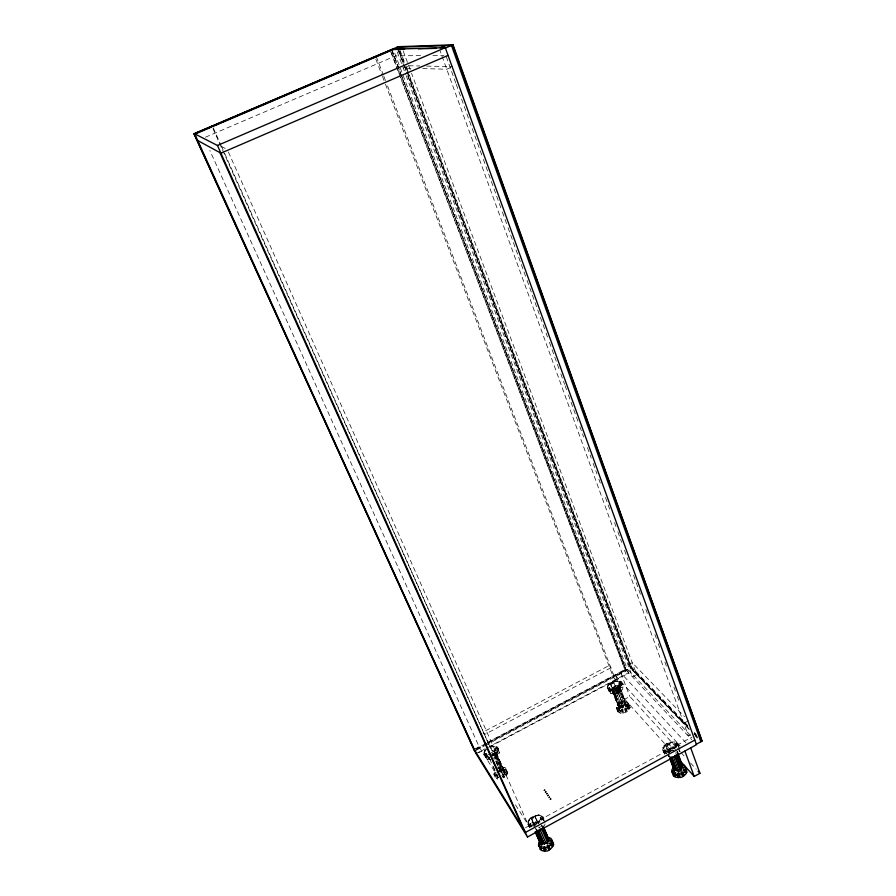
<?xml version="1.0" encoding="UTF-8"?>
<svg xmlns="http://www.w3.org/2000/svg" width="896" height="896" viewBox="0 0 896 896"><rect width="100%" height="100%" fill="white"/><g stroke="black" fill="none" stroke-linecap="round" stroke-linejoin="round"><path stroke-width="0.67" stroke-dasharray="4.48 3.36" d="M533.546 818.227L533.445 816.502L532.235 817.107L532.493 818.227L533.546 818.227L533.445 816.502M548.856 795.525C545.91 796.88 549.987 793.218 547.635 796.062M543.536 820.389A8.546 5.544 -25.6 0 0 542.102 815.886L538.821 814.856L530.858 817.566L528.27 820.59L528.17 825.104L529.402 826.672A8.534 5.544 -25.6 0 0 530.869 827.411M496.832 747.477L496.25 749.078L495.824 748.171L496.832 747.477L497.627 748.429L496.25 749.078M679.661 751.666L679.762 748.933L678.418 745.282L665.179 752.718L666.747 753.267M528.976 824.074L528.886 825.541L528.976 824.074L530.253 824.622L528.976 824.074L530.096 824.298L528.886 825.541L529.402 824.421M485.408 749.65A7.762 4.57 -25.5 0 0 484.389 751.005L484.098 754.813L485.173 756.146M493.024 755.418L492.699 754.656L493.909 754.365L492.632 754.947L493.024 755.418L493.909 754.365L492.386 754.354M620.973 682.349L619.315 682.573L620.805 683.222L620.278 681.912L620.805 683.222L619.494 683.032L620.278 681.912M622.922 686.874L622.686 689.192L620.67 691.566L618.621 687.378L615.362 689.158L617.411 693.347L610.792 693.504L609.47 690.099L621.622 683.458L622.922 686.874L621.421 687.691L619.819 686.045L618.52 682.64L620.021 681.822L621.32 685.227L619.819 686.045M678.53 747.634A8.277 5.264 -18.6 0 0 675.114 742L671.07 741.955A8.658 5.499 -18.6 0 0 663.779 745.92L662.861 747.398L662.805 750.781M497.728 776.854L496.53 774.2L494.973 775.398L496.798 778.49L498.355 777.291L497.728 776.854L496.16 778.053L495.219 777.392L495.354 776.227L497.258 775.802M495.219 777.392L493.92 774.525L494.29 771.422M489.048 756.986L488.925 757.792A4.682 2.778 -25.5 0 0 489.586 759.069M607.398 687.322L608.552 684.309A7.862 4.57 -20.3 0 1 613.323 681.274L618.834 680.702A7.515 4.368 -20.3 0 1 621.555 685.406L620.838 687.154A7.851 4.558 -20.3 0 1 614.085 690.749L609.056 690.301L607.398 687.322C609.056 682.752 614.443 680.646 619.013 681.15A7.504 4.357 -20.3 0 1 622.149 684.578L620.838 687.154L617.714 688.957L610.478 690.782M667.453 750.702L668.36 753.122L670.858 750.971C668.427 748.037 674.397 748.373 674.968 748.843M674.162 750.154L670.858 750.971M527.912 822.685L528.27 820.59M546.403 794.192C549.226 794.237 544.41 793.173 547.613 793.654M544.018 790.675C546.818 790.81 542.091 789.544 545.216 790.149M545.205 792.422C548.005 792.467 543.222 791.448 546.414 791.896M663.858 751.509L664.037 750.534L665.47 750.512L664.653 752.058L663.858 751.509L665.706 751.139M484.859 753.917L484.68 754.835L486.181 754.802L486.069 753.906L484.859 753.917L486.181 754.802L486.069 753.906L484.68 754.835L485.89 754.13M484.008 752.83L484.389 751.005M491.221 752.864L497.986 749.168L499.486 752.55L498.949 755.059L496.731 757.579L494.614 753.323L491.288 755.149M621.858 706.518L614.309 687.411L615.899 686.784L623.448 705.902L618.856 706.53L611.834 688.587M617.154 685.922L623.045 701.254L621.443 701.478L615.899 686.784M621.443 701.478L619.909 701.915L613.995 686.594M620.256 706.742L612.998 688.33L612.147 689.405L618.027 703.886L617.512 705.006L618.856 706.53M620.592 689.248L616.504 688.352L617.77 687.77C618.072 689.36 612.27 689.416 612.629 692.373M614.622 692.182C617.658 692.373 622.149 688.52 618.901 686.75L625.598 703.886L623.28 705.79M612.416 689.36L611.89 690.48L617.893 705.914M619.326 712.869L620.816 711.715L619.058 708.658L617.579 709.811L620.413 713.44L622.07 713.238L622.395 711.928L621.365 709.24L622.462 709.106L623.168 713.104L626.27 712.018L624.254 708.478L625.218 707.896L626.203 708.747L627.234 711.435L629.25 709.408L628.219 706.72L626.382 706.72L627.413 709.408L629.25 709.408M622.07 713.238L621.365 709.24M623.168 713.104L622.462 709.106M538.126 823.547L537.454 822.013L540.467 822.158L540.086 821.285M537.454 822.013L535.774 822.461L536.614 824.13M502.566 769.552L496.138 755.126L502.566 769.552L502.936 768.387L495.701 752.259L492.845 752.192L499.206 766.763L500.819 766.382L494.402 752.002M499.206 766.763L497.694 767.178M496.138 755.126L496.776 753.939L502.936 768.387M491.904 754.242L495.04 753.435L497.37 754.824M551.062 798.594C548.318 798.661 552.933 799.613 549.842 799.131M618.934 704.861L619.92 706.149L622.854 705.23L623.717 707.47L622.294 707.963L619.92 706.149L621.902 702.083L623.258 702.072L624.288 703.886L622.854 705.23L620.726 705.79L618.934 704.861L621.902 702.083M627.413 709.408L627.782 708.646L629.619 708.646L630.179 707.504L629.07 704.592L627.502 702.285L623.627 701.792L619.259 703.315L616.414 706.171L617.534 711.917L618.61 712.488L620.099 711.334L620.816 711.715M629.07 704.592L627.57 707.638L623.706 709.99L619.282 710.539L616.414 709.016M626.382 706.72L626.752 705.97L628.589 705.958L629.619 708.646M617.534 711.917L617.534 710.853L619.472 710.394L619.472 709.677L617.534 710.136L618.598 707.997L620.088 708.434L620.794 707.728L614.667 691.992M666.579 744.542L667.05 743.635L668.528 744.486L666.882 745.147L666.579 744.542L668.528 744.486M502.085 768.779L503.272 771.434L505.915 771.613L505.467 772.43L506.654 775.096L504.907 775.029L505.355 774.222L502.981 768.947L502.085 768.779L503.16 767.402L504.056 767.57L505.243 770.224L506.598 770.482L507.035 771.445L505.198 772.307L505.49 772.957L507.338 772.083L507.774 773.058L507.102 774.278L505.355 774.222M504.907 775.029L503.72 772.374L505.243 770.224M496.149 772.374L494.256 772.8L495.443 775.454L496.742 773.158M676.838 743.467L676.346 745.214L677.768 744.666L676.838 743.467L675.797 744.386L676.346 745.214M668.147 752.942L668.763 752.046A5.208 3.338 -18.5 0 1 673.277 749.784M667.699 743.971L666.882 745.147L668.002 744.486L667.05 743.635M676.346 754.533L675.763 752.976L676.648 751.722M622.149 684.578L619.349 687.904L617.254 687.893M618.677 689.472L625.24 706.171L626.203 706.294L627.155 704.995L626.136 702.318L625.173 702.195L624.21 703.494L625.173 703.618L626.136 702.318M625.24 706.171L626.192 704.872L619.326 686.683M533.96 826.392C536.11 825.81 534.341 821.789 533.277 824.858L532.896 823.995M613.122 689.931L612.214 691.466A4.514 2.643 -20.3 0 0 613.872 693.683L616 693.75A4.738 2.766 -20.3 0 0 620.155 691.701L621.051 690.144C609.706 681.699 611.419 702.968 620.984 690.144A4.525 2.643 -20.2 0 0 619.371 687.949M612.685 687.512L618.598 702.834L618.027 703.886M665.549 745.293L666.904 748.922L664.798 751.632L664.664 754.354L663.096 749.403L665.549 745.293L667.778 749.851L671.306 747.869L669.077 743.322L676.491 743.31L677.835 746.95L670.421 746.95L669.077 743.322M502.981 768.947L504.056 767.57M503.272 771.434L504.347 770.056L503.16 767.402M494.95 755.317L501.749 770.56L502.835 769.53M497.571 751.341L498.333 750.411M501.894 770.683L495.454 756.246L496.395 755.093M664.653 752.058L665.47 750.512M542.349 818.586L542.73 817.13L541.251 818.182L542.349 818.586L541.251 818.182L541.184 817.264L541.307 818.574L542.965 817.947M617.568 705.32L618.274 704.614L619.763 705.051L619.058 705.768L617.568 705.32L619.472 710.394M503.653 776.261L502.667 776.866L503.496 777.829L501.48 774.2L502.466 773.595L504.482 777.224L506.654 775.096M609.258 689.506L609.806 688.173L608.25 688.498L609.258 689.506L608.25 688.498M626.203 706.294L619.36 688.15L620.57 686.997L621.622 683.458M609.224 691.846L607.802 687.333L610.198 683.782L611.509 687.176L609.493 689.528L609.224 691.846L610.725 691.018L612.304 692.686L610.792 693.504M619.494 683.032L620.234 682.416M618.285 710.192L619.774 709.038M495.6 775.835L497.157 774.637M501.054 773.114L502.208 772.229L500.853 767.469L498.165 767.917M532.493 818.227L534.016 817.118L532.235 817.107M670.275 749.414L667.778 751.576L667.878 752.797L667.554 751.923M539.011 827.635L540.669 826.694M534.453 823.682L535.942 822.606M618.363 686.09L624.478 701.277L623.078 701.075M495.096 751.61L502.107 766.651L500.819 766.382M495.701 752.259L502.947 767.346L501.883 766.819M501.749 770.56L500.382 771.512L494.917 759.091M619.08 706.373L613.458 691.824L611.89 690.48M612.83 692.832C615.306 694.602 620.301 692.698 620.816 689.696M496.306 754.309L492.106 754.69M496.933 754.544L497.246 756.986L494.782 758.979L500.461 771.982L501.67 771.568L500.304 767.67L499.094 768.085M497.426 755.373L496.093 757.68L494.581 758.52L493.931 757.086L495.454 756.246M613.155 688.43L614.477 687.512M608.474 689.069L609.806 688.173L608.91 688.576L610.019 688.744M618.274 704.614L619.315 707.28L622.014 705.645L620.984 702.968L622.194 702.542L622.541 703.674L621.331 704.099L622.362 706.776L623.571 706.35L623.224 705.219L626.192 704.872M497.504 772.419L500.282 770.728L499.498 768.97M502.298 775.163L503.283 774.558L504.482 777.224M625.24 709.33L626.203 708.747M624.254 708.478L625.285 711.166L626.248 710.584L627.234 711.435M501.704 775.242L504.683 773.427L506.498 770.179L505.31 767.614L501.715 766.931L497.37 768.432M535.528 817.354L537.118 820.949L533.512 822.976L531.922 819.381L535.528 817.354L534.822 816.323A8.053 5.23 -25.6 0 1 541.856 816.592L543.435 820.198L541.766 821.139L540.176 817.533L541.856 816.592M666.422 746.211L669.95 744.229M528.349 824.186A8.053 5.23 -25.6 0 1 531.216 818.339L532.806 821.934A8.042 5.242 -25.6 0 0 529.95 827.781L528.349 824.186L530.029 823.234L531.552 825.496M663.298 750.714L664.933 749.795L666.826 751.789L668.192 755.44M676.2 747.869L674.856 744.229L676.491 743.31M544.992 822.438L543.413 818.832L529.861 826.448A8.053 5.23 -25.6 0 0 531.272 827.109M492.8 758.531L496.126 756.706M616.672 692.574L619.931 690.794M610.198 683.782L610.926 684.533L614.163 682.763L615.474 686.168L612.237 687.938L611.509 687.176M488.656 758.475L487.39 756.605L485.845 757.445L484.333 754.074L485.867 753.234L487.133 755.104L488.656 758.475L487.11 759.315L485.587 755.944L490.101 753.48M495.163 748.16L496.698 747.32L498.198 750.691L496.664 751.531L495.163 748.16L497.952 753.39L499.486 752.55M607.902 688.442L609.414 687.624L612.203 692.216M690.738 734.798L688.453 736.042L440.115 50.904M525.482 827.792L692.003 737.094M688.419 720.731L683.805 723.229L628.006 664.933L632.24 662.693L684.544 716.733M685.989 742.818L620.917 673.064L615.686 675.842L624.658 699.227L629.821 696.461L676.57 747.678M478.766 752.685L484.915 749.426M489.832 746.816L628.779 673.098L393.333 49.515M474.869 749.011L482.238 745.114M487.144 742.504L624.646 669.67L625.15 670.208L485.083 744.419M475.619 749.112L627.166 668.83L691.018 736.053M476.482 748.978L483.851 745.069M476.526 749.291L486.338 744.094M487.57 743.445L626.046 670.062L691.723 739.659M687.882 726.365L631.378 667.442L626.17 670.197L392.045 50.87M475.675 750.557L484.277 745.998M485.498 745.349L626.55 670.6L401.218 74.402M476.112 753.603L485.206 748.776M213.002 128.722L489.754 746.368L628.566 672.728M626.349 704.234L628.174 703.371L629.194 706.059L627.379 706.91L626.349 704.234L627.771 707.482L629.586 706.63L630.179 707.504M626.741 704.805L628.566 703.942L629.586 706.63M505.49 772.957L504.022 769.653L505.859 768.79L507.774 773.058M506.15 769.429L504.314 770.291L504.022 769.653M450.386 67.659L446.757 69.227L422.318 68.589M407.646 66.226L403.301 68.085L412.81 68.342M205.419 137.211L395.808 55.832L421.938 55.608M498.008 771.008L501.592 769.485L498.646 771.378M499.274 769.328L500.483 768.914L500.304 767.67M501.48 770.314L504.347 770.056M531.395 826.717L527.867 824.23A8.534 5.544 -25.6 0 1 537.006 815.438L538.821 814.856L542.102 815.886M497.426 747.701L495.824 748.171L497.627 748.429M617.411 693.347L616.101 689.931L609.47 690.099M617.534 710.853L616.493 707.459L618.43 707L620.099 711.334M616.493 708.176L618.442 707.706L618.43 707M496.059 773.147L494.166 773.573L496.16 778.053M495.443 775.454L497.347 775.029M677.645 744.005L675.797 744.386L677.768 744.666M615.474 686.168L613.435 682.013L617.019 681.296L620.021 681.822M615.854 686.963L618.901 686.75M619.864 687.344L625.834 702.8L625.598 703.886M621.029 710.55L622.126 710.416M622.395 711.928L623.493 711.794M488.802 757.053L489.44 758.486L489.474 757.456M618.307 688.475L616.784 688.654L617.77 687.77L618.038 689.046M614.734 685.406L621.32 685.227M533.277 824.858L534.262 826.358M532.907 826.224L532.829 825.328M490.874 759.618L487.11 759.315M534.822 816.323L536.413 819.907L542.013 819.549L543.435 820.198A8.053 5.23 -25.6 0 0 543.413 818.832M432.925 55.507L443.923 55.418M408.733 65.755L419.754 65.968M426.63 66.102L452.805 66.606M503.72 772.374L505.467 772.43M537.006 815.438L540.837 815.651A8.534 5.544 -25.6 0 1 543.883 818.787M614.085 690.749L607.858 689.069L607.656 685.586M627.155 704.995L629.194 706.059M616.504 688.352L617.87 688.587M499.061 771.31L502.208 772.229M543.928 790.362L545.003 789.656M619.315 707.28L620.794 707.728M619.92 706.149L623.717 707.47M492.699 754.656L493.842 755.115M545.026 792.03L546.19 791.403M548.632 797.339C550.346 795.178 548.206 799.59 549.808 796.701M221.2 146.395L226.05 148.848M624.254 701.434L625.834 702.8M619.909 701.915L618.598 702.834M669.424 752.371L668.338 749.459M669.066 755.765L670.197 756.504M546.224 793.789L547.389 793.162M550.021 797.205L548.845 797.843M493.92 774.525L496.451 776.272M496.798 778.49L497.75 779.162M625.285 711.166L626.27 712.018M547.422 795.558L548.598 794.931M551.275 799.098L550.054 799.624M618.52 682.64L620.11 684.286L621.421 687.691M674.856 744.229L676.771 746.2M613.435 682.013L614.163 682.763M618.621 687.378L619.36 688.15M687.512 725.346L631.534 667.016L630.493 667.576L689.27 728.986M694.266 732.39L696.203 734.406M694.635 733.41L696.562 735.426M687.624 726.824L630.75 667.43L398.216 48.586M694.378 733.869L700.157 739.906M615.362 689.158L616.101 689.931M670.421 746.95L671.306 747.869M694.086 734.026L697.939 738.046M689.214 729.557L630.336 667.99L406.302 72.15M695.419 736.053L697.39 738.102M666.904 748.922L667.778 749.851M615.686 675.842L680.221 745.954M677.499 748.709L680.31 751.778M681.24 752.808L684.051 755.877M690.592 763.045L696.203 769.194M624.658 699.227L671.026 750.702M607.466 688.509L609.056 690.301M502.466 773.595L503.283 774.558M620.726 705.79L622.294 707.963M496.664 751.531L497.952 753.39M540.176 817.533L541.733 819.773M490.437 747.275L492.531 751.498L490.437 747.275A7.325 4.312 -25.5 0 1 496.698 747.32M494.614 753.323L496.731 757.579M536.413 819.907L537.118 820.949M531.216 818.339L531.922 819.381M532.806 821.934L533.512 822.976M627.379 706.91L627.771 707.482M498.501 777.762L479.315 747.152L209.877 150.517M515.469 804.832L529.402 826.672M493.338 766.685L495.018 770.437M489.642 758.946L495.264 771.456M489.115 758.509L489.317 758.957A4.682 2.778 -25.5 0 1 489.238 757.445M485.867 753.234L487.39 756.605M500.483 768.914L501.67 771.568M213.192 127.803L220.64 144.458M221.211 145.734L224.067 152.13M224.638 153.406L489.754 746.368M505.915 771.613L507.102 774.278M492.027 753.984A4.682 2.778 -25.5 0 1 497.504 754.376L497.706 754.813M228.402 152.006L528.752 826.011M493.976 751.386L494.973 753.626M535.741 828.408L536.424 829.942M535.674 828.632L536.357 830.178M530.029 823.234L531.63 826.84M537.51 821.778L538.194 823.312M538.798 826.918L539.179 827.781M535.394 821.598L536.446 823.984M533.904 822.674L535.181 825.552M541.666 825.362L542.349 826.907M541.374 825.395L542.046 826.93M538.81 820.982L539.19 821.845M664.037 750.534L664.474 751.565M610.926 684.533L612.237 687.938M619.058 705.768L620.088 708.434M612.494 691.219L618.117 705.757M611.845 689.618L612.898 692.339M609.414 687.624L610.725 691.018M617.579 709.811L618.61 712.488M616.493 707.459L617.534 710.136M625.218 707.896L626.248 710.584M375.861 59.226L381.931 75.029M382.435 76.328L384.933 82.846M385.437 84.157L613.48 677.522L615.451 679.683L386.87 84.19M617.523 690.502L623.571 706.35M626.752 705.97L627.782 708.646M376.342 56.762L383.365 75.04M383.869 76.35L386.366 82.88M620.917 673.064L629.821 696.461M390.667 51.621L625.498 671.149L400.87 77.594M391.832 49.56L400.725 73.091M391.462 49.571L626.046 670.062M391.474 52.752L397.387 68.611M397.902 69.742L400.355 76.462M399.717 49.47L404.634 62.552M406.526 67.603L631.893 667.968L630.84 668.517L407.646 74.715M400.254 51.934L404.197 62.406M406.157 67.648L407.142 70.269M407.635 71.568L631.378 667.442M398.798 51.173L407.154 73.416M397.432 48.574L405.81 70.84M397.219 51.923L405.653 74.323M406.146 75.634L632.509 676.906L636.72 674.666L411.555 73.315M668.326 754.869L669.245 757.322M403.144 50.837L411.062 72.005M664.933 749.795L666.299 753.435M671.821 748.608L672.37 750.378M669.76 748.418L670.835 751.33M677.858 752.181L677.678 751.688A4.973 3.192 -18.5 0 1 677.723 752.562M674.643 747.97L675.539 750.4M673.266 747.734L673.59 748.608M678.72 744.733L678.899 745.226A8.266 5.253 -18.6 0 0 675.293 742.493L671.261 742.437A8.646 5.51 -18.6 0 0 663.958 746.402L662.637 749.37A8.266 5.253 -18.6 0 0 666.366 753.558M446.286 56.717L455.784 83.037M456.266 84.358L482.877 158.054M483.358 159.365L501.894 210.694M502.365 212.005L507.595 226.486M508.066 227.797L520.901 263.334M521.371 264.645L526.602 279.126M527.083 280.437L539.907 315.974M540.389 317.285L545.619 331.766M546.09 333.077L547.512 337.03M549.416 342.294L558.925 368.614M560.829 373.878L564.626 384.406M565.096 385.717L566.53 389.67M568.422 394.934L577.931 421.254M579.835 426.518L583.632 437.046M587.44 447.574L591.237 458.102M593.141 463.366L596.949 473.894M598.842 479.158L600.275 483.101M605.494 497.582L610.254 510.742M614.533 522.581L615.955 526.534M617.859 531.798L621.656 542.326M624.512 550.222L628.309 560.75M633.539 575.221L640.674 594.966M645.893 609.437L647.326 613.39M654.931 634.446L656.354 638.389M658.258 643.653L659.68 647.606M664.91 662.077L666.333 666.03M673.938 687.086L675.36 691.029M677.264 696.293L678.686 700.246M620.984 702.968L621.331 704.099M622.014 705.645L622.362 706.776M483.907 754.13L484.098 754.813A7.762 4.57 -25.5 0 0 487.85 756.504M502.947 767.346L503.205 768.354M496.53 752.942L496.776 753.939M678.418 745.282L678.63 746.592M500.282 770.728L500.461 771.982M497.986 749.168A7.325 4.312 -25.5 0 1 495.219 754.186M488.354 756.65A7.325 4.312 -25.5 0 1 485.587 755.944M484.333 754.074A7.325 4.312 -25.5 0 1 485.834 750.277M497.504 754.376A4.682 2.778 -25.5 0 1 494.592 758.901M485.845 757.445A7.314 4.323 -25.5 0 1 486.416 754.936M491.938 750.646A7.314 4.323 -25.5 0 1 498.198 750.691M493.36 753.984A4.682 2.778 -25.5 0 1 497.84 755.16A4.682 2.778 -25.5 0 1 494.794 759.349M490.515 759.909A4.682 2.778 -25.5 0 1 489.787 759.517M488.488 747.32A7.762 4.57 -25.5 0 1 498.075 748.104A7.762 4.57 -25.5 0 1 491.579 755.877M490.538 746.973A7.762 4.57 -25.5 0 1 498.411 749.134A7.762 4.57 -25.5 0 1 491.781 756.325M488.051 756.952A7.762 4.57 -25.5 0 1 483.896 753.514A7.762 4.57 -25.5 0 1 488.69 747.779M666.826 753.189A8.288 5.264 -18.6 0 1 662.861 747.398M669.838 751.722A5.208 3.338 -18.5 0 1 670.936 751.05M672.168 750.557A5.208 3.338 -18.5 0 1 673.456 750.266M670.062 756.986A4.973 3.192 -18.5 0 1 668.438 755.955M677.488 751.419A4.973 3.192 -18.5 0 1 677.902 753.043M669.872 756.504A4.973 3.181 -18.5 0 1 668.931 756.09M542.998 825.182A5.141 3.36 -25.7 0 1 542.92 826.134M534.486 825.238A5.141 3.36 -25.7 0 1 536.57 823.693M537.813 823.2A5.141 3.36 -25.7 0 1 539.078 822.931M545.026 823.883A8.042 5.242 -25.6 0 1 543.57 826.93M612.998 689.797A4.738 2.766 -20.3 0 1 617.131 687.758M612.662 682.315L612.36 683.558L611.386 683.626L611.386 682.394L612.662 682.315L611.386 683.626L612.662 682.315M621.23 690.592L620.917 691.376A4.726 2.766 -20.3 0 1 616.179 694.198L614.051 694.142A4.525 2.643 -20.3 0 1 612.394 691.925L614.13 689.674A4.738 2.766 -20.3 0 1 617.422 688.341L619.55 688.397A4.525 2.643 -20.2 0 1 621.23 690.592M610.882 667.789L484.478 734.574L482.922 732.166L608.91 665.65L610.882 667.789M612.36 683.558L611.386 682.394L612.36 683.558"/><path stroke-width="1.34" d="M681.61 768.107L681.486 770.246L678.742 771.747L675.797 770.101M538.776 842.419L538.53 846.082L541.464 848.254L546.213 847.907L550.547 845.174L552.406 841.366M538.72 844.939L538.787 844.021L540.893 843.584L540.837 844.502L538.72 844.939L539.986 847.762M677.746 753.771L682.304 766.08L681.542 768.566L676.334 754.891L681.542 768.566M674.923 755.574L680.131 769.619L675.002 770.213L670.41 757.915M673.893 767.077L673.378 768.376L675.002 770.213M548.094 841.322L547.691 843.651L543.85 842.822M685.306 770.437L683.234 770.392L683.603 769.507L685.664 769.563L686.37 773.315L684.242 775.645L683.178 772.766L682.002 771.736L680.96 772.386L683.2 776.306L681.621 777.291L679.773 777.482L678.978 773.069L677.757 773.192L677.466 774.726L678.541 777.605L675.427 777.078L673.523 773.741L675.125 772.43L675.954 772.901L674.363 774.211M678.541 777.605L678.104 774.155M542.562 827.389L548.453 840.773L543.155 827.266M539.851 829.326L545.978 843.192L544.242 843.875L538.317 830.491M535.64 831.499L541.027 843.651L542.494 844.032L537.174 831.634M539.896 849.15L540.994 849.968L539.728 847.134L541.419 845.768L542.147 846.306L540.456 847.672L541.722 850.506L544.611 851.2L545.07 849.531L546.258 849.453M543.346 848.366L543.816 846.698L545.003 846.608L544.533 848.277L543.346 848.366L544.611 851.2M551.096 845.734L553.056 845.869L553.75 844.446L551.589 839.675L549.573 840.638L549.931 841.411L551.958 840.448M551.354 843.976L551.813 843.035L549.853 842.901L549.394 843.853L551.354 843.976L552.597 846.821L550.278 849.274L548.464 846.216M681.654 766.696L682.64 765.206L681.542 765.027M548.363 839.765L549.506 838.163L548.486 837.939M545.978 843.192L548.453 840.773M673.49 767.816L671.989 769.44L672.179 772.8L675.528 774.682L680.467 774.178L684.667 771.534L686.134 767.995L684.208 765.229L680.915 764.702M673.21 768.454L673.96 767.648M673.221 773.797L672.146 770.941L674.296 770.459L674.352 771.299L672.202 771.77L673.344 775.902L674.598 776.608L676.189 775.298M675.102 756.067L679.941 769.496L681.352 768.443M681.856 765.139L682.304 766.08M541.027 843.651L536.435 832.53M535.203 831.858L540.064 842.789L535.461 831.678M543.648 827.254L548.206 838.376L543.39 827.434M550.278 849.274L548.05 845.264L546.974 845.947L549.203 849.957L547.579 850.976L545.787 851.11L544.23 847.65M682.136 773.427L683.178 772.766M684.242 775.645L683.066 774.603L682.024 775.264L683.2 776.306M547.949 847.112L549.024 846.44M549.293 848.109L548.218 848.781L549.203 849.957M679.37 759.976L694.21 776.451L699.944 773.293L690.704 747.869M696.248 744.285L702.027 741.126L453.04 44.8L398.294 46.693L193.973 133.762L476.112 753.603M527.475 837.01L696.494 744.699L445.278 47.69L393.288 49.146L194.667 133.829L476.314 753.995L527.475 837.01L217.47 145.477L194.667 133.829M694.826 740.062L525.437 832.44L474.387 749.762M475.675 750.557L474.589 751.139L194.13 133.84L391.832 49.56M448.056 55.384L220.92 153.171L197.702 140.515M440.384 47.757L445.267 45.674M217.47 145.477L445.278 47.69M450.99 45.483L452.536 44.822L702.027 741.126M445.312 48.115L453.04 44.8M397.32 47.253L398.675 46.682M211.366 127.109L194.79 134.176L193.973 133.762M392.123 50.03L212.643 126.56L211.904 126.269M396.278 49.437L401.744 47.107M677.466 774.726L678.698 774.603M678.821 776.07L680.053 775.947M548.498 839.429L548.453 838.186M542.562 843.797L544.298 843.64M396.939 47.264L451.494 45.461L700.874 741.754M391.462 49.571L404.578 49.213M418.41 48.843L436.397 48.362M374.909 56.773L376.342 56.762M684.656 772.386L686.728 772.43L686.549 770.067L685.496 767.189L683.502 768.141L683.021 767.458L685.014 766.506L686.067 769.373M548.206 837.659L550.928 838.286L552.832 842.509M545.306 842.856L547.691 843.651L545.619 842.531M540.31 842.61L541.285 843.472M698.074 771.243L699.944 773.293M219.912 152.622L523.298 828.979M536.57 830.659L542.494 844.032M535.718 831.846L540.019 841.557M538.104 830.01L544.242 843.875M551.813 843.035L553.056 845.869M543.446 827.232L548.8 839.395M543.2 827.624L547.478 837.334M542.797 828.632L548.15 840.795M541.386 828.565L547.456 842.106M670.656 757.736L675.248 770.034M670.376 758.52L672.661 764.658M669.984 758.229L674.117 769.283M669.749 758.408L673.882 769.462M673.523 773.741L674.598 776.608M673.389 756.526L678.395 770.302M672.034 757.982L676.626 770.291M671.541 756.963L676.592 770.515M678.059 753.738L682.606 766.046M682.36 772.688L683.066 774.603M685.664 769.563L686.728 772.43M684.902 751.038L694.21 776.451M539.728 841.579L540.064 842.789M676.11 755.664A5.208 3.338 -18.5 0 1 672.459 757.131M540.87 828.923A5.141 3.36 -25.7 0 1 539.728 829.629M541.083 829.405A5.141 3.36 -25.7 0 1 537.421 830.861"/></g></svg>
